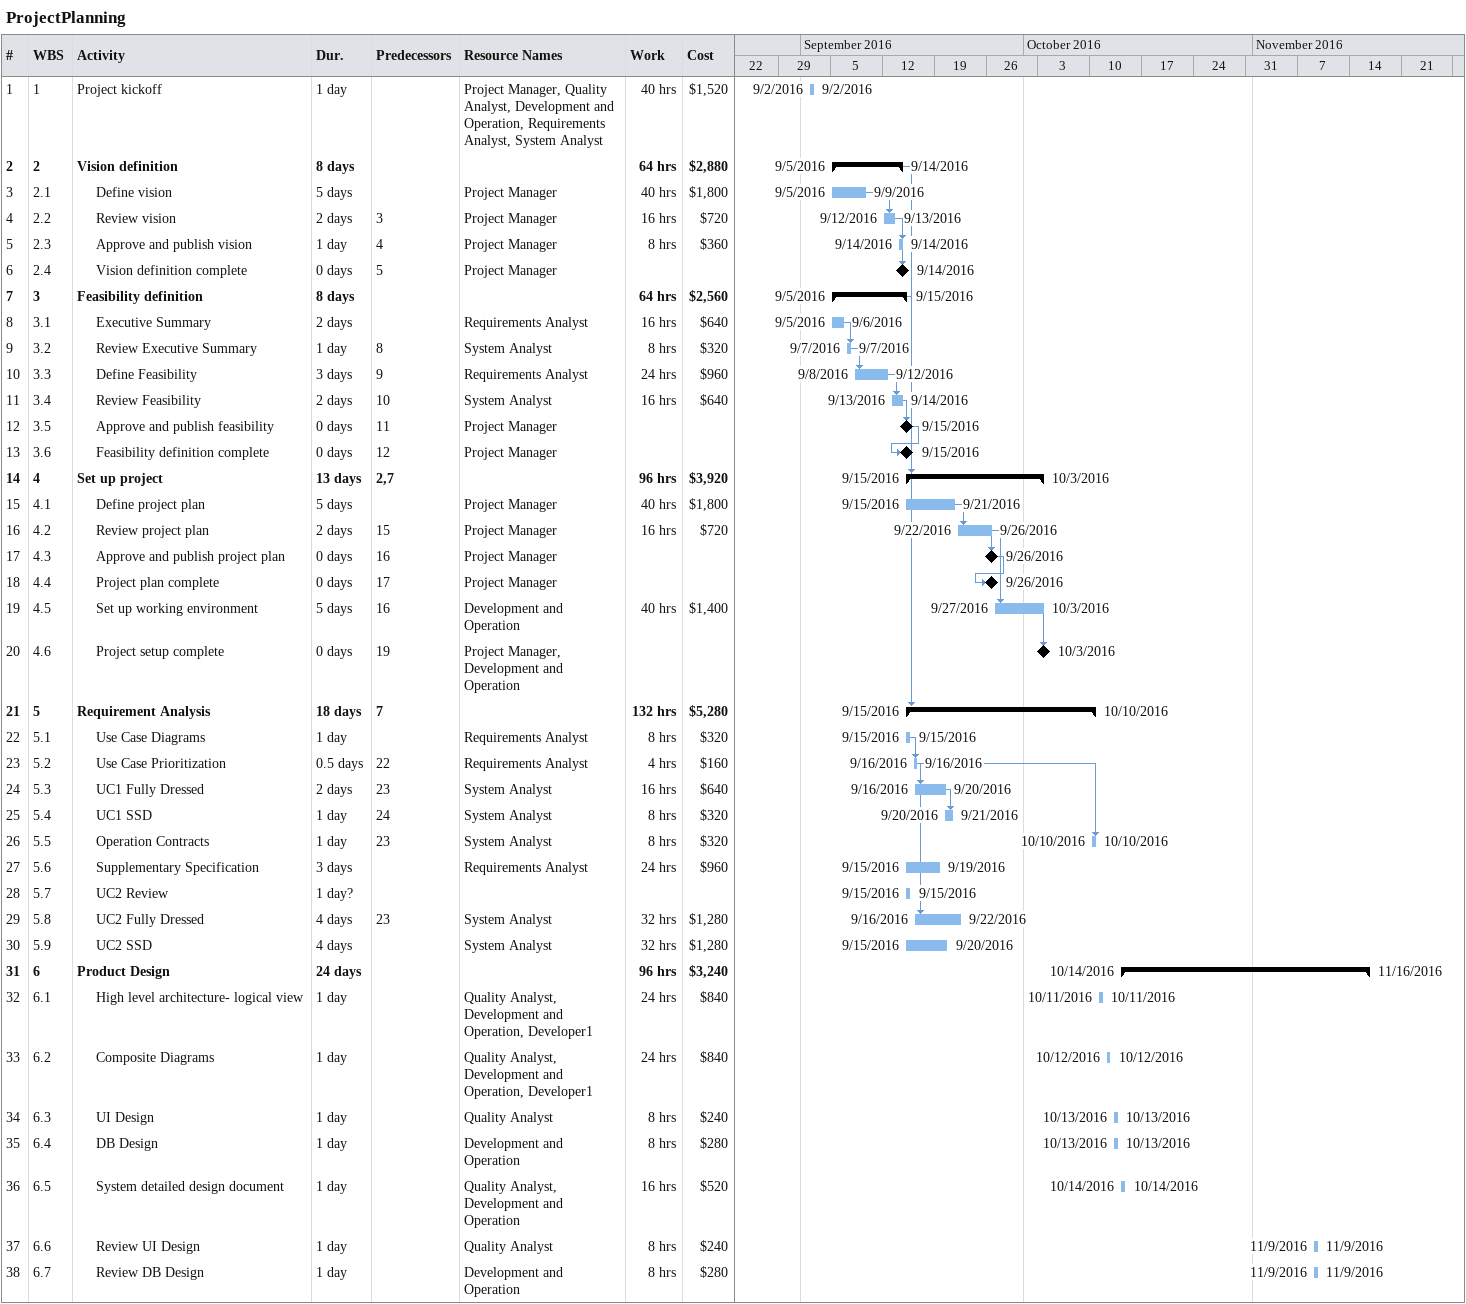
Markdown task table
ProjectPlanning

| ID | WBS | Task | Duration | Start | Finish | Predecessors | Resources | Work (h) | Cost ($) |
|---|---|---|---|---|---|---|---|---|---|
| 1 | 1 | Project kickoff | 1d | 2016-09-02 | 2016-09-02 |  | Project Manager, Quality Analyst, Development and Operation, Requirements Analyst, System Analyst | 40 | 1520 |
| 2 | 2 | **Vision definition** | 8d | 2016-09-05 | 2016-09-14 |  |  | 64 | 2880 |
| 3 | 2.1 | Define vision | 5d | 2016-09-05 | 2016-09-09 |  | Project Manager | 40 | 1800 |
| 4 | 2.2 | Review vision | 2d | 2016-09-12 | 2016-09-13 | 3 | Project Manager | 16 | 720 |
| 5 | 2.3 | Approve and publish vision | 1d | 2016-09-14 | 2016-09-14 | 4 | Project Manager | 8 | 360 |
| 6 | 2.4 | Vision definition complete | 0d | 2016-09-14 | 2016-09-14 | 5 | Project Manager |  |  |
| 7 | 3 | **Feasibility definition** | 8d | 2016-09-05 | 2016-09-15 |  |  | 64 | 2560 |
| 8 | 3.1 | Executive Summary | 2d | 2016-09-05 | 2016-09-06 |  | Requirements Analyst | 16 | 640 |
| 9 | 3.2 | Review Executive Summary | 1d | 2016-09-07 | 2016-09-07 | 8 | System Analyst | 8 | 320 |
| 10 | 3.3 | Define Feasibility | 3d | 2016-09-08 | 2016-09-12 | 9 | Requirements Analyst | 24 | 960 |
| 11 | 3.4 | Review Feasibility | 2d | 2016-09-13 | 2016-09-14 | 10 | System Analyst | 16 | 640 |
| 12 | 3.5 | Approve and publish feasibility | 0d | 2016-09-15 | 2016-09-15 | 11 | Project Manager |  |  |
| 13 | 3.6 | Feasibility definition complete | 0d | 2016-09-15 | 2016-09-15 | 12 | Project Manager |  |  |
| 14 | 4 | **Set up project** | 13d | 2016-09-15 | 2016-10-03 | 2, 7 |  | 96 | 3920 |
| 15 | 4.1 | Define project plan | 5d | 2016-09-15 | 2016-09-21 |  | Project Manager | 40 | 1800 |
| 16 | 4.2 | Review project plan | 2d | 2016-09-22 | 2016-09-26 | 15 | Project Manager | 16 | 720 |
| 17 | 4.3 | Approve and publish project plan | 0d | 2016-09-26 | 2016-09-26 | 16 | Project Manager |  |  |
| 18 | 4.4 | Project plan complete | 0d | 2016-09-26 | 2016-09-26 | 17 | Project Manager |  |  |
| 19 | 4.5 | Set up working environment | 5d | 2016-09-27 | 2016-10-03 | 16 | Development and Operation | 40 | 1400 |
| 20 | 4.6 | Project setup complete | 0d | 2016-10-03 | 2016-10-03 | 19 | Project Manager, Development and Operation |  |  |
| 21 | 5 | **Requirement Analysis** | 18d | 2016-09-15 | 2016-10-10 | 7 |  | 132 | 5280 |
| 22 | 5.1 | Use Case Diagrams | 1d | 2016-09-15 | 2016-09-15 |  | Requirements Analyst | 8 | 320 |
| 23 | 5.2 | Use Case Prioritization | 0.5d | 2016-09-16 | 2016-09-16 | 22 | Requirements Analyst | 4 | 160 |
| 24 | 5.3 | UC1 Fully Dressed | 2d | 2016-09-16 | 2016-09-20 | 23 | System Analyst | 16 | 640 |
| 25 | 5.4 | UC1 SSD | 1d | 2016-09-20 | 2016-09-21 | 24 | System Analyst | 8 | 320 |
| 26 | 5.5 | Operation Contracts | 1d | 2016-10-10 | 2016-10-10 | 23 | System Analyst | 8 | 320 |
| 27 | 5.6 | Supplementary Specification | 3d | 2016-09-15 | 2016-09-19 |  | Requirements Analyst | 24 | 960 |
| 28 | 5.7 | UC2 Review | 1d? | 2016-09-15 | 2016-09-15 |  |  |  |  |
| 29 | 5.8 | UC2 Fully Dressed | 4d | 2016-09-16 | 2016-09-22 | 23 | System Analyst | 32 | 1280 |
| 30 | 5.9 | UC2 SSD | 4d | 2016-09-15 | 2016-09-20 |  | System Analyst | 32 | 1280 |
| 31 | 6 | **Product Design** | 24d | 2016-10-14 | 2016-11-16 |  |  | 96 | 3240 |
| 32 | 6.1 | High level architecture- logical view | 1d | 2016-10-11 | 2016-10-11 |  | Quality Analyst, Development and Operation, Developer1 | 24 | 840 |
| 33 | 6.2 | Composite Diagrams | 1d | 2016-10-12 | 2016-10-12 |  | Quality Analyst, Development and Operation, Developer1 | 24 | 840 |
| 34 | 6.3 | UI Design | 1d | 2016-10-13 | 2016-10-13 |  | Quality Analyst | 8 | 240 |
| 35 | 6.4 | DB Design | 1d | 2016-10-13 | 2016-10-13 |  | Development and Operation | 8 | 280 |
| 36 | 6.5 | System detailed design document | 1d | 2016-10-14 | 2016-10-14 |  | Quality Analyst, Development and Operation | 16 | 520 |
| 37 | 6.6 | Review UI Design | 1d | 2016-11-09 | 2016-11-09 |  | Quality Analyst | 8 | 240 |
| 38 | 6.7 | Review DB Design | 1d | 2016-11-09 | 2016-11-09 |  | Development and Operation | 8 | 280 |
